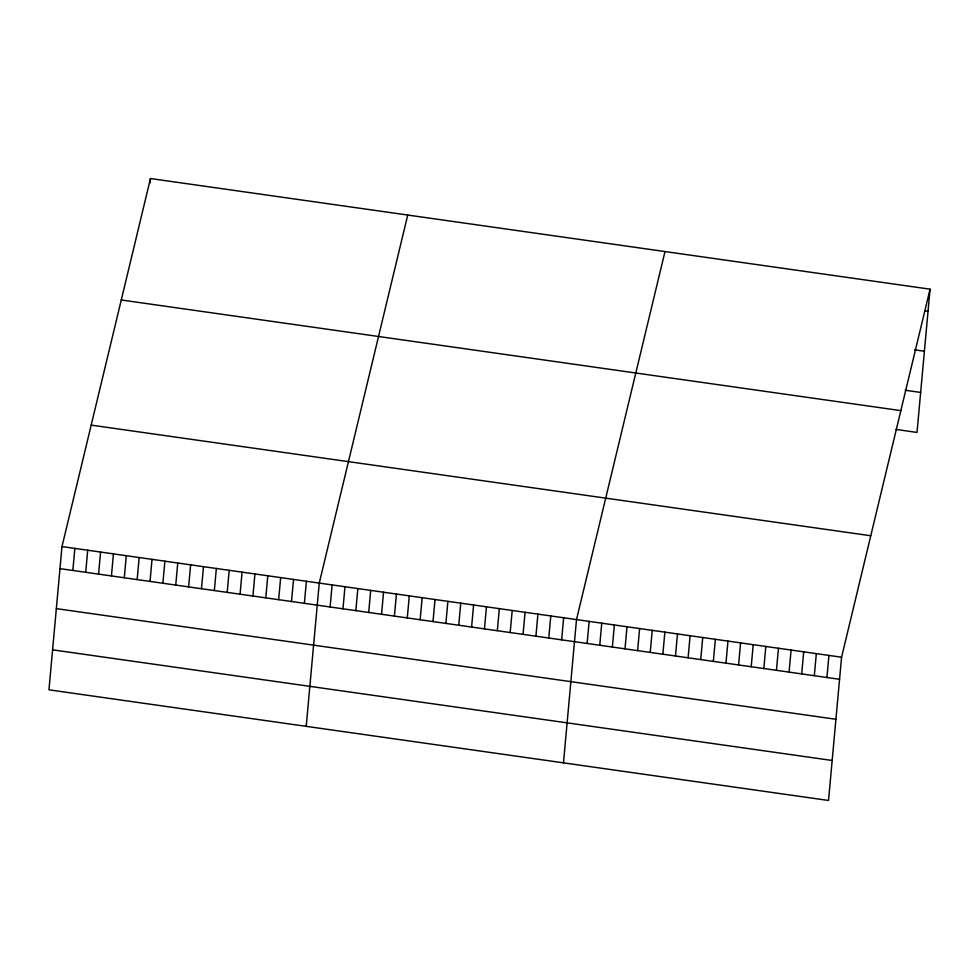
<?xml version="1.0" encoding="UTF-8"?>
<svg xmlns="http://www.w3.org/2000/svg" width="979" height="979" viewBox="0 0 979 979"><rect width="100%" height="100%" fill="white"/><g stroke="black" fill="none" stroke-linecap="round" stroke-linejoin="round"><path stroke-width="1.47" d="M61.983 546.576L48.95 689.828L828.528 800.467L841.573 657.215L930.05 289.172L150.472 178.533L61.983 546.576L841.573 657.215M72.838 570.463L74.857 548.399M85.699 572.299L87.718 550.222M98.573 574.122L100.58 552.046M111.435 575.946L113.442 553.869M150.068 182.938L150.472 178.533M124.296 577.769L126.303 555.693M137.158 579.592L139.165 557.528M150.02 581.416L152.026 559.352M162.881 583.251L164.888 561.175M175.743 585.075L177.75 562.998M188.604 586.898L190.624 564.822M201.478 588.722L203.485 566.657M214.34 590.545L216.347 568.481M227.201 592.381L229.208 570.304M240.063 594.204L242.07 572.128M252.925 596.027L254.932 573.951M265.786 597.851L267.793 575.774M278.648 599.674L280.655 577.61M291.509 601.498L293.529 579.433M304.383 603.333L306.39 581.257M306.207 726.345L319.252 583.08L407.729 215.037M330.107 606.98L332.114 584.904M342.968 608.803L344.975 586.739M355.83 610.627L357.837 588.563M368.691 612.462L370.698 590.386M381.553 614.286L383.56 592.209M394.415 616.109L396.434 594.033M407.276 617.933L409.295 595.856M420.15 619.756L422.157 597.692M433.012 621.579L435.019 599.515M445.873 623.415L447.88 601.339M458.735 625.238L460.742 603.162M471.597 627.062L473.603 604.985M484.458 628.885L486.465 606.821M497.32 630.709L499.327 608.644M510.181 632.544L512.201 610.468M523.055 634.368L525.062 612.291M535.917 636.191L537.924 614.114M548.778 638.014L550.785 615.938M561.64 639.838L563.647 617.773M563.476 762.849L576.509 619.597L664.998 251.554M587.119 643.46L589.138 621.384M599.748 645.247L601.755 623.182M612.364 647.046L614.371 624.969M624.994 648.832L627.001 626.756M637.61 650.619L639.617 628.555M650.227 652.418L652.247 630.341M662.856 654.205L664.863 632.128M675.473 656.003L677.48 633.927M688.102 657.79L690.109 635.714M700.719 659.577L702.726 637.513M713.336 661.376L715.355 639.299M725.965 663.162L727.972 641.086M738.582 664.949L740.589 642.885M751.211 666.748L753.218 644.671M763.828 668.535L765.835 646.47M776.445 670.334L778.464 648.257M789.074 672.12L791.081 650.044M801.691 673.907L803.698 651.843M814.32 675.706L816.327 653.629M826.937 677.492L828.944 655.416M930.05 289.172L917.017 432.424L895.981 429.438M925.241 310.845L928.043 311.249M914.582 349.846L924.396 351.228M905.22 390.254L920.652 392.432M121.274 299.978L900.851 410.629M91.182 425.119L870.772 535.758M59.976 568.64L839.566 679.291M56.341 608.632L835.919 719.271M52.585 649.836L832.174 760.475"/></g></svg>
